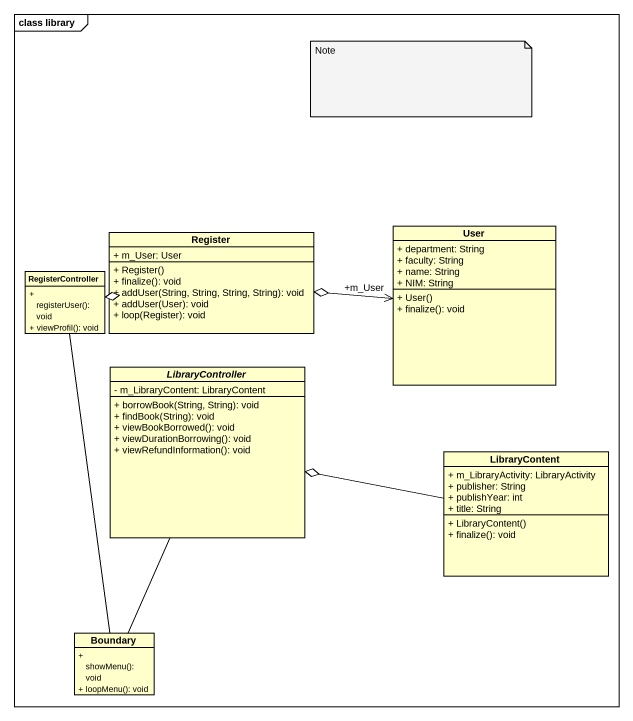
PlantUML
@startuml
mainframe class library
hide circle
hide empty members
skinparam classAttributeIconSize 0
class User {
  + department: String
  + faculty: String
  + name: String
  + NIM: String
  + User()
  + finalize(): void
}
class Register {
  + m_User: User
  + Register()
  + finalize(): void
  + addUser(String, String, String, String): void
  + addUser(User): void
  + loop(Register): void
}
class RegisterController {
  + registerUser(): void
  + viewProfil(): void
}
abstract class LibraryController {
  - m_LibraryContent: LibraryContent
  + borrowBook(String, String): void
  + findBook(String): void
  + viewBookBorrowed(): void
  + viewDurationBorrowing(): void
  + viewRefundInformation(): void
}
class LibraryContent {
  + m_LibraryActivity: LibraryActivity
  + publisher: String
  + publishYear: int
  + title: String
  + LibraryContent()
  + finalize(): void
}
class "Boundary" as Boundary_ {
  + showMenu(): void
  + loopMenu(): void
}
User -left-o Register
Register -right-> "+m_User" User
Register -left-o RegisterController
LibraryContent -left-o LibraryController
Boundary_ -up- RegisterController
Boundary_ -up- LibraryController
note as N1
  Note
end note
@enduml
